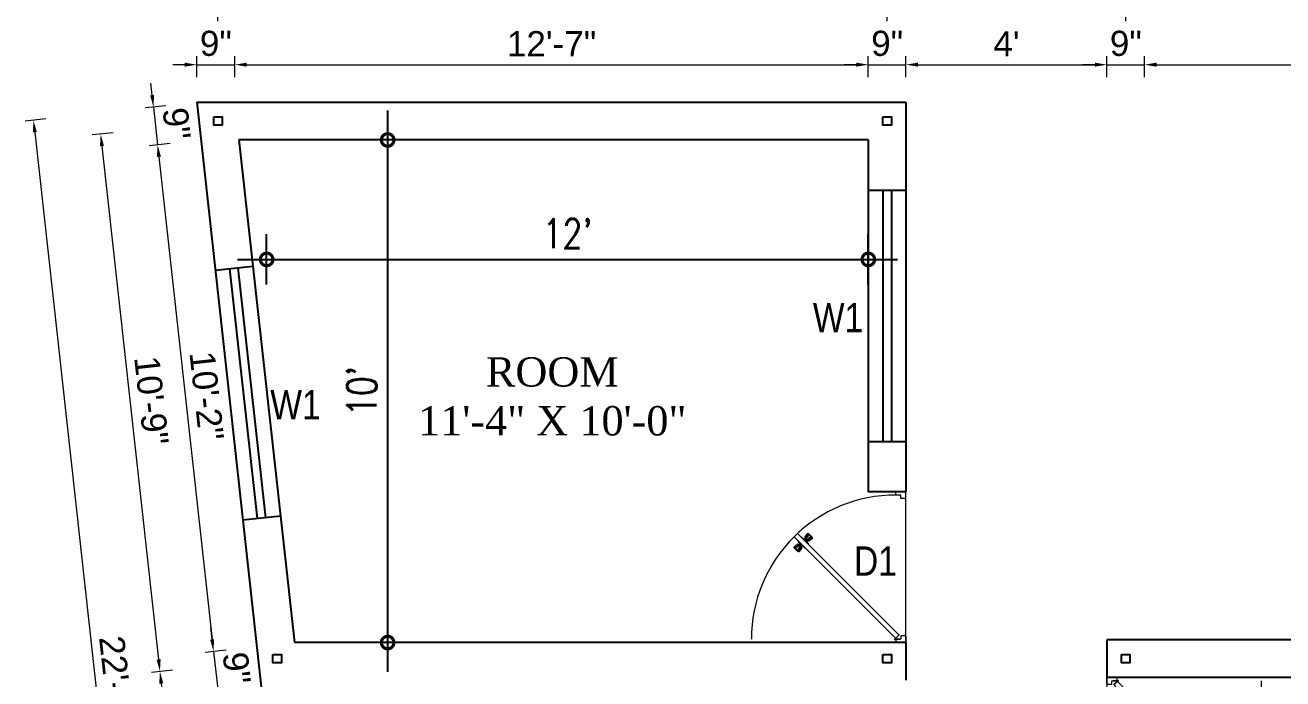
# Model space of a CAD drawing. Header units: inches. Extents: x 392906 to 410488, y -52747 to -40742.
# Drawn here: x 395486.2 to 395786.6, y -50937 to -50780.9 of the extents above; entities that cross this region are included whole.
import ezdxf

# ---------------------------------------------------------------- set-up
doc = ezdxf.new("R2010")
doc.units = ezdxf.units.IN
doc.header["$LTSCALE"] = 2
doc.header["$MEASUREMENT"] = 0
doc.header["$PDMODE"] = 34
doc.layers.get('0').update_dxf_attribs({"linetype": 'CONTINUOUS'})
doc.layers.get('DEFPOINTS').update_dxf_attribs({"color": 141, "linetype": 'CONTINUOUS'})
for name, color, linetype, lineweight in [('DOOR & WIN', 1, 'CONTINUOUS', 25), ('PUERTAS', 7, 'CONTINUOUS', 9), ('steps', 253, 'CONTINUOUS', 20)]:
    doc.layers.add(name, color=color, linetype=linetype, lineweight=lineweight)
doc.styles.add('Lettring Text', font='arial.ttf')
doc.styles.add('ROMANS', font='Romans.shx', dxfattribs={"width": 0.8})
doc.styles.get("Standard").update_dxf_attribs({"font": 'ARIALN.TTF'})
doc.dimstyles.new('8 SCALE', dxfattribs={"dimscale": 0, "dimtxt": 7, "dimasz": 6, "dimexe": 6, "dimexo": 2, "dimgap": 2, "dimtad": 1, "dimdec": 0, "dimzin": 0, "dimdsep": 46, "dimlunit": 4, "dimtxsty": 'ROMANS', "dimblk": 'DOTSMALL', "dimcen": 0, "dimdle": 7, "dimclrd": 8, "dimclre": 8, "dimclrt": 3, "dimadec": 0, "dimazin": 0, "dimtfac": 1, "dimtdec": 0, "dimtofl": 0, "dimtmove": 2, "dimatfit": 3, "dimfxl": 6, "dimfxlon": 1, "dimtolj": 1, "dimtzin": 0, "dimarcsym": 0})
doc.dimstyles.new('Copy of Standard', dxfattribs={"dimtxt": 6, "dimasz": 2.875, "dimexe": 2, "dimexo": 4, "dimgap": 2, "dimtad": 1, "dimdec": 0, "dimrnd": 1, "dimzin": 0, "dimdsep": 46, "dimlunit": 4, "dimtxsty": 'Lettring Text', "dimcen": 0.1, "dimclrd": 7, "dimclre": 7, "dimclrt": 7, "dimazin": 0, "dimtfac": 0.645, "dimtdec": 0, "dimtmove": 1, "dimatfit": 0, "dimfxl": 3, "dimfxlon": 1, "dimtfillclr": 256, "dimtolj": 1, "dimtzin": 0, "dimlwd": -1, "dimlwe": -1, "dimarcsym": 2})

# ---------------------------------------------------------------- blocks, each defined once
blk = doc.blocks.new('3ft')
at = {"layer": 'PUERTAS', "color": 6}
for p, q in [((1.01, 2.52), (25.23, 26.74)), ((26.05, 25.92), (1.77, 1.64)), ((26.05, 25.92), (25.23, 26.74)), ((0, 2.4), (0, 0)), ((0.72, 2.4), (0, 2.4)), ((1.6, 0), (0, 0)), ((0.72, 1.52), (0.72, 2.44)), ((0.8, 1.52), (0.72, 1.52)), ((0.8, 1.52), (0.8, 2.41)), ((0.8, 1.2), (0.8, 1.52)), ((1.6, 1.2), (0.8, 1.2)), ((1.57, 1.84), (0.94, 2.47)), ((1.63, 1.89), (0.97, 2.55)), ((1.63, 1.89), (1.57, 1.84)), ((1.77, 1.64), (1.57, 1.84)), ((1.6, 0), (1.6, 1.2)), ((34.4, 0), (34.4, 1.2)), ((34.4, 1.2), (35.2, 1.2)), ((34.4, 0), (36, 0)), ((35.2, 1.2), (35.2, 2.4)), ((35.2, 2.4), (36, 2.4)), ((36, 0), (36, 2.4))]:
    blk.add_line(p, q, dxfattribs=at)
at = {"layer": 'PUERTAS', "color": 8}
for p, q in [((22.57, 24.94), (21.65, 25.68)), ((22.63, 24.99), (21.69, 25.75)), ((22.74, 25.1), (21.84, 25.9)), ((22.13, 26.28), (21.98, 26.13)), ((22.88, 25.24), (22.01, 26.06)), ((22.13, 26.28), (22.27, 26.42)), ((22.29, 26.41), (22.27, 26.42)), ((23.16, 25.52), (22.34, 26.39)), ((23.3, 25.66), (22.5, 26.56)), ((23.41, 25.77), (22.65, 26.71)), ((22.69, 24.32), (23.02, 24.83)), ((23.46, 25.83), (22.72, 26.75)), ((22.95, 24.96), (22.84, 25.07)), ((22.98, 24.99), (22.86, 25.1)), ((23.03, 25.04), (22.91, 25.15)), ((22.91, 24.53), (23.1, 24.91)), ((23.11, 25.12), (22.99, 25.23)), ((23.13, 24.76), (23.18, 24.99)), ((23.28, 25.3), (23.17, 25.41)), ((23.36, 25.37), (23.25, 25.49)), ((23.31, 24.94), (23.28, 25.08)), ((23.41, 25.43), (23.3, 25.54)), ((23.46, 25.09), (23.32, 25.13)), ((23.44, 25.45), (23.33, 25.56)), ((23.64, 25.27), (23.41, 25.22)), ((23.87, 25.49), (23.49, 25.3)), ((24.08, 25.71), (23.57, 25.38)), ((24.4, 24.15), (24.43, 24.01)), ((24.58, 24.33), (24.52, 24.1)), ((24.8, 24.56), (24.61, 24.18)), ((25.02, 24.77), (24.68, 24.26)), ((24.68, 24.05), (24.79, 23.94)), ((24.73, 24.1), (24.85, 23.99)), ((24.76, 24.13), (24.87, 24.02)), ((25.08, 24.1), (26.02, 23.34)), ((25.14, 24.15), (26.06, 23.41)), ((23.63, 23.38), (24.14, 23.72)), ((23.84, 23.6), (24.22, 23.79)), ((24.07, 23.82), (24.3, 23.88)), ((24.25, 24), (24.39, 23.97)), ((24.25, 23.26), (24.99, 22.34)), ((24.27, 23.64), (24.38, 23.53)), ((24.3, 23.67), (24.41, 23.56)), ((24.3, 23.32), (25.06, 22.38)), ((24.35, 23.72), (24.46, 23.61)), ((24.41, 23.43), (25.2, 22.53)), ((24.43, 23.8), (24.54, 23.69)), ((24.55, 23.57), (25.37, 22.7)), ((24.6, 23.97), (24.72, 23.86)), ((24.83, 23.85), (25.7, 23.03)), ((24.97, 23.99), (25.87, 23.2)), ((25.58, 22.82), (25.43, 22.67)), ((25.58, 22.82), (25.73, 22.97)), ((25.72, 22.98), (25.73, 22.97)), ((0, 0), (36, 0))]:
    blk.add_line(p, q, dxfattribs=at)
at = {"layer": 'PUERTAS', "color": 1}
for p, q in [((21.67, 25.73), (22.17, 26.23)), ((22.49, 24.95), (21.67, 25.61)), ((21.7, 25.82), (22.14, 26.26)), ((21.73, 25.79), (21.7, 25.82)), ((22.58, 26.7), (22.14, 26.26)), ((22.67, 26.73), (22.17, 26.23)), ((22.61, 26.67), (22.58, 26.7)), ((22.6, 24.96), (23.02, 25.38)), ((22.61, 24.25), (22.92, 24.72)), ((22.62, 24.13), (22.61, 24.14)), ((22.7, 25.07), (22.71, 25.06)), ((23.45, 25.91), (22.79, 26.73)), ((22.82, 25.06), (23.08, 25.32)), ((22.94, 24.95), (22.83, 25.07)), ((22.92, 24.72), (22.92, 24.72)), ((22.93, 24.94), (23.19, 25.21)), ((22.93, 24.84), (22.93, 24.83)), ((23.44, 25.81), (23.02, 25.38)), ((23.34, 25.58), (23.08, 25.32)), ((23.46, 25.47), (23.19, 25.21)), ((23.33, 25.7), (23.34, 25.69)), ((23.45, 25.46), (23.33, 25.57)), ((23.57, 25.47), (23.57, 25.47)), ((24.15, 25.79), (23.68, 25.48)), ((23.68, 25.48), (23.68, 25.48)), ((24.27, 25.78), (24.26, 25.79)), ((24.78, 24.15), (24.51, 23.89)), ((25.11, 24.14), (24.69, 23.71)), ((24.77, 24.14), (24.88, 24.03)), ((24.79, 24.38), (24.78, 24.37)), ((24.78, 24.26), (24.78, 24.26)), ((25.1, 24.84), (24.79, 24.38)), ((25.09, 24.96), (25.1, 24.95)), ((25.22, 24.14), (26.03, 23.48)), ((23.44, 23.31), (23.45, 23.3)), ((23.56, 23.3), (24.03, 23.61)), ((24.03, 23.61), (24.03, 23.62)), ((24.14, 23.62), (24.14, 23.62)), ((24.25, 23.62), (24.51, 23.89)), ((24.26, 23.29), (24.69, 23.71)), ((24.26, 23.63), (24.37, 23.52)), ((24.26, 23.18), (24.92, 22.37)), ((24.37, 23.52), (24.63, 23.77)), ((24.37, 23.4), (24.37, 23.4)), ((24.89, 24.03), (24.63, 23.77)), ((25, 24.03), (25, 24.03)), ((25.04, 22.36), (25.54, 22.86)), ((25.1, 22.42), (25.13, 22.39)), ((25.13, 22.39), (25.57, 22.83)), ((26.04, 23.37), (25.54, 22.86)), ((26.01, 23.27), (25.57, 22.83)), ((25.98, 23.3), (26.01, 23.27))]:
    blk.add_line(p, q, dxfattribs=at)
at = {"layer": 'PUERTAS', "color": 2}
for p, q in [((21.99, 26.11), (21.98, 26.13)), ((25.42, 22.68), (25.43, 22.67))]:
    blk.add_line(p, q, dxfattribs=at)
at = {"layer": 'PUERTAS', "color": 6}
for radius in [0.155, 0.0752]:
    blk.add_circle((0.82, 2.56), radius, dxfattribs=at)
blk.add_arc((0.82, 2.56), 34.38, 359.7285, 90.0333, dxfattribs=at)
at = {"layer": 'PUERTAS', "color": 1}
for centre, start, end in [((22.54, 25.01), 231.0764, 315), ((22.67, 24.2), 135, 225), ((22.73, 26.68), 38.9236, 135), ((22.77, 25.12), 225, 315), ((22.99, 24.89), 135, 219.7428), ((22.87, 24.78), 315, 39.7428), ((23.28, 25.63), 315, 45), ((23.39, 25.86), 315, 38.9236), ((23.51, 25.41), 50.2572, 135), ((23.62, 25.53), 230.2572, 315), ((24.2, 25.73), 45, 135), ((24.84, 24.31), 135, 219.7428), ((24.72, 24.21), 315, 39.7428), ((24.94, 23.98), 45, 135), ((25.04, 24.89), 315, 45), ((25.17, 24.08), 51.0764, 135), ((23.51, 23.36), 225, 315), ((24.09, 23.56), 50.2572, 135), ((24.2, 23.68), 230.2572, 315), ((24.32, 23.23), 135, 218.9236), ((24.42, 23.46), 135, 225), ((24.98, 22.42), 218.9236, 315), ((25.98, 23.42), 315, 51.0764)]:
    blk.add_arc(centre, 0.08, start, end, dxfattribs=at)
blk = doc.blocks.new('*U199')
at = {"color": 3, "xscale": -1}
blk.add_blockref('3ft', (42, 0), dxfattribs=at)
blk = doc.blocks.new('*D981')
at = {"layer": 'DEFPOINTS', "color": 0, "ltscale": 0.5, "transparency": 16777216}
for p in [(395527.17, -50799.29), (395517.8, -50809.44), (395528.16, -50808.29)]:
    blk.add_point(p, dxfattribs=at)
at = {"layer": 'steps', "color": 7, "ltscale": 0.5, "transparency": 16777216}
for p, q in [((395516.49, -50797.58), (395516.17, -50794.72)), ((395519.78, -50800.11), (395514.81, -50800.66)), ((395516.8, -50800.44), (395517.8, -50809.44)), ((395520.78, -50809.11), (395515.81, -50809.66)), ((395518.11, -50812.29), (395518.43, -50815.15))]:
    blk.add_line(p, q, dxfattribs=at)
for points in [[(395516.96, -50797.53), (395516.01, -50797.63), (395516.8, -50800.44)], [(395518.59, -50812.24), (395517.63, -50812.35), (395517.8, -50809.44)]]:
    blk.add_solid(points, dxfattribs=at)
at = {"layer": 'steps', "color": 7, "ltscale": 0.5, "transparency": 16777216, "insert": (395522.33, -50804.38), "char_height": 6, "attachment_point": 5, "rotation": 276.296, "style": 'Lettring Text'}
blk.add_mtext('\\A1;9"', dxfattribs=at)
blk = doc.blocks.new('*D982')
at = {"layer": 'DEFPOINTS', "color": 0, "ltscale": 0.5, "transparency": 16777216}
for p in [(395528.16, -50808.29), (395531.14, -50930.42), (395550.46, -50928.29)]:
    blk.add_point(p, dxfattribs=at)
at = {"layer": 'steps', "color": 7, "ltscale": 0.5, "transparency": 16777216}
for p, q in [((395520.78, -50809.11), (395515.81, -50809.66)), ((395518.11, -50812.29), (395530.83, -50927.57)), ((395534.13, -50930.09), (395529.16, -50930.64))]:
    blk.add_line(p, q, dxfattribs=at)
for points in [[(395518.59, -50812.24), (395517.63, -50812.35), (395517.8, -50809.44)], [(395531.3, -50927.51), (395530.35, -50927.62), (395531.14, -50930.42)]]:
    blk.add_solid(points, dxfattribs=at)
at = {"layer": 'steps', "color": 7, "ltscale": 0.5, "transparency": 16777216, "insert": (395529.5, -50869.37), "char_height": 6, "attachment_point": 5, "rotation": 276.296, "style": 'Lettring Text'}
blk.add_mtext('\\A1;10\'-2"', dxfattribs=at)
blk = doc.blocks.new('*D983')
at = {"layer": 'DEFPOINTS', "color": 0, "ltscale": 0.5, "transparency": 16777216}
for p in [(395550.46, -50928.29), (395532.14, -50939.42), (395551.45, -50937.29)]:
    blk.add_point(p, dxfattribs=at)
at = {"layer": 'steps', "color": 7, "ltscale": 0.5, "transparency": 16777216}
for p, q in [((395530.83, -50927.57), (395530.51, -50924.71)), ((395534.13, -50930.09), (395529.16, -50930.64)), ((395531.14, -50930.42), (395532.14, -50939.42)), ((395535.12, -50939.09), (395530.15, -50939.64)), ((395532.45, -50942.28), (395532.77, -50945.14))]:
    blk.add_line(p, q, dxfattribs=at)
for points in [[(395531.3, -50927.51), (395530.35, -50927.62), (395531.14, -50930.42)], [(395532.93, -50942.23), (395531.98, -50942.33), (395532.14, -50939.42)]]:
    blk.add_solid(points, dxfattribs=at)
at = {"layer": 'steps', "color": 7, "ltscale": 0.5, "transparency": 16777216, "insert": (395536.67, -50934.37), "char_height": 6, "attachment_point": 5, "rotation": 276.296, "style": 'Lettring Text'}
blk.add_mtext('\\A1;9"', dxfattribs=at)
blk = doc.blocks.new('*D986')
at = {"layer": 'DEFPOINTS', "color": 0, "ltscale": 0.5, "transparency": 16777216}
for p in [(395532.19, -50803.79), (395546.35, -50932.11), (395518.35, -50935.2)]:
    blk.add_point(p, dxfattribs=at)
at = {"layer": 'steps', "color": 7, "ltscale": 0.5, "transparency": 16777216}
for p, q in [((395507.17, -50806.55), (395502.2, -50807.1)), ((395504.5, -50809.74), (395518.03, -50932.35)), ((395521.33, -50934.87), (395516.36, -50935.42))]:
    blk.add_line(p, q, dxfattribs=at)
for points in [[(395504.98, -50809.69), (395504.03, -50809.79), (395504.19, -50806.88)], [(395518.51, -50932.29), (395517.56, -50932.4), (395518.35, -50935.2)]]:
    blk.add_solid(points, dxfattribs=at)
at = {"layer": 'steps', "color": 7, "ltscale": 0.5, "transparency": 16777216, "insert": (395516.3, -50870.49), "char_height": 6, "attachment_point": 5, "rotation": 276.296, "style": 'Lettring Text'}
blk.add_mtext('\\A1;10\'-9"', dxfattribs=at)
blk = doc.blocks.new('*D987')
at = {"layer": 'DEFPOINTS', "color": 0, "ltscale": 0.5, "transparency": 16777216}
for p in [(395546.35, -50932.11), (395561.33, -51067.88), (395533.33, -51070.97)]:
    blk.add_point(p, dxfattribs=at)
at = {"layer": 'steps', "color": 7, "ltscale": 0.5, "transparency": 16777216}
for p, q in [((395521.33, -50934.87), (395516.36, -50935.42)), ((395518.66, -50938.06), (395533.01, -51068.11)), ((395536.31, -51070.64), (395531.34, -51071.19))]:
    blk.add_line(p, q, dxfattribs=at)
for points in [[(395519.14, -50938.01), (395518.19, -50938.11), (395518.35, -50935.2)], [(395533.49, -51068.06), (395532.54, -51068.17), (395533.33, -51070.97)]]:
    blk.add_solid(points, dxfattribs=at)
at = {"layer": 'steps', "color": 7, "ltscale": 0.5, "transparency": 16777216, "insert": (395530.87, -51002.53), "char_height": 6, "attachment_point": 5, "rotation": 276.296, "style": 'Lettring Text'}
blk.add_mtext('\\A1;11\'-5"', dxfattribs=at)
blk = doc.blocks.new('*D988')
at = {"layer": 'DEFPOINTS', "color": 0, "ltscale": 0.5, "transparency": 16777216}
for p in [(395527.17, -50799.29), (395557.31, -51072.46), (395518.28, -51076.77)]:
    blk.add_point(p, dxfattribs=at)
at = {"layer": 'steps', "color": 7, "ltscale": 0.5, "transparency": 16777216}
for p, q in [((395491.13, -50803.27), (395486.16, -50803.82)), ((395488.46, -50806.46), (395517.97, -51073.91)), ((395521.27, -51076.44), (395516.3, -51076.99))]:
    blk.add_line(p, q, dxfattribs=at)
for points in [[(395488.94, -50806.4), (395487.98, -50806.51), (395488.14, -50803.6)], [(395518.44, -51073.86), (395517.49, -51073.96), (395518.28, -51076.77)]]:
    blk.add_solid(points, dxfattribs=at)
at = {"layer": 'steps', "color": 7, "ltscale": 0.5, "transparency": 16777216, "insert": (395508.2, -50939.63), "char_height": 6, "attachment_point": 5, "rotation": 276.296, "style": 'Lettring Text'}
blk.add_mtext('\\A1;22\'-11"', dxfattribs=at)
blk = doc.blocks.new('*D1000')
at = {"layer": 'DEFPOINTS', "color": 0, "ltscale": 0.5, "transparency": 16777216}
for p in [(395536.22, -50790.32), (395527.17, -50799.29), (395536.22, -50799.29)]:
    blk.add_point(p, dxfattribs=at)
at = {"layer": 'steps', "color": 7, "ltscale": 0.5, "transparency": 16777216}
for p, q in [((395527.17, -50793.32), (395527.17, -50788.32)), ((395536.22, -50793.32), (395536.22, -50788.32)), ((395524.29, -50790.32), (395521.42, -50790.32)), ((395527.17, -50790.32), (395536.22, -50790.32)), ((395539.1, -50790.32), (395541.97, -50790.32))]:
    blk.add_line(p, q, dxfattribs=at)
for points in [[(395524.29, -50789.84), (395524.29, -50790.8), (395527.17, -50790.32)], [(395539.1, -50789.84), (395539.1, -50790.8), (395536.22, -50790.32)]]:
    blk.add_solid(points, dxfattribs=at)
at = {"layer": 'steps', "color": 7, "ltscale": 0.5, "transparency": 16777216, "insert": (395531.7, -50785.26), "char_height": 6, "attachment_point": 5, "style": 'Lettring Text'}
blk.add_mtext('\\A1;9"', dxfattribs=at)
blk = doc.blocks.new('*D1001')
at = {"layer": 'DEFPOINTS', "color": 0, "ltscale": 0.5, "transparency": 16777216}
for p in [(395687.55, -50790.32), (395536.22, -50799.29), (395687.55, -50799.29)]:
    blk.add_point(p, dxfattribs=at)
at = {"layer": 'steps', "color": 7, "ltscale": 0.5, "transparency": 16777216}
for p, q in [((395536.22, -50793.32), (395536.22, -50788.32)), ((395687.55, -50793.32), (395687.55, -50788.32)), ((395539.1, -50790.32), (395684.68, -50790.32))]:
    blk.add_line(p, q, dxfattribs=at)
for points in [[(395539.1, -50789.84), (395539.1, -50790.8), (395536.22, -50790.32)], [(395684.68, -50789.84), (395684.68, -50790.8), (395687.55, -50790.32)]]:
    blk.add_solid(points, dxfattribs=at)
at = {"layer": 'steps', "color": 7, "ltscale": 0.5, "transparency": 16777216, "insert": (395611.89, -50785.31), "char_height": 6, "attachment_point": 5, "style": 'Lettring Text'}
blk.add_mtext('\\A1;12\'-7"', dxfattribs=at)
blk = doc.blocks.new('*D1002')
at = {"layer": 'DEFPOINTS', "color": 0, "ltscale": 0.5, "transparency": 16777216}
for p in [(395696.55, -50790.32), (395687.55, -50799.29), (395696.55, -50799.29)]:
    blk.add_point(p, dxfattribs=at)
at = {"layer": 'steps', "color": 7, "ltscale": 0.5, "transparency": 16777216}
for p, q in [((395687.55, -50793.32), (395687.55, -50788.32)), ((395696.55, -50793.32), (395696.55, -50788.32)), ((395684.68, -50790.32), (395681.8, -50790.32)), ((395687.55, -50790.32), (395696.55, -50790.32)), ((395699.43, -50790.32), (395702.3, -50790.32))]:
    blk.add_line(p, q, dxfattribs=at)
for points in [[(395684.68, -50789.84), (395684.68, -50790.8), (395687.55, -50790.32)], [(395699.43, -50789.84), (395699.43, -50790.8), (395696.55, -50790.32)]]:
    blk.add_solid(points, dxfattribs=at)
at = {"layer": 'steps', "color": 7, "ltscale": 0.5, "transparency": 16777216, "insert": (395692.05, -50785.26), "char_height": 6, "attachment_point": 5, "style": 'Lettring Text'}
blk.add_mtext('\\A1;9"', dxfattribs=at)
blk = doc.blocks.new('*D1003')
at = {"layer": 'DEFPOINTS', "color": 0, "ltscale": 0.5, "transparency": 16777216}
for p in [(395744.55, -50790.32), (395696.55, -50799.29), (395744.55, -50927.61)]:
    blk.add_point(p, dxfattribs=at)
at = {"layer": 'steps', "color": 7, "ltscale": 0.5, "transparency": 16777216}
for p, q in [((395696.55, -50793.32), (395696.55, -50788.32)), ((395744.55, -50793.32), (395744.55, -50788.32)), ((395699.43, -50790.32), (395741.68, -50790.32))]:
    blk.add_line(p, q, dxfattribs=at)
for points in [[(395699.43, -50789.84), (395699.43, -50790.8), (395696.55, -50790.32)], [(395741.68, -50789.84), (395741.68, -50790.8), (395744.55, -50790.32)]]:
    blk.add_solid(points, dxfattribs=at)
at = {"layer": 'steps', "color": 7, "ltscale": 0.5, "transparency": 16777216, "insert": (395720.55, -50785.32), "char_height": 6, "attachment_point": 5, "style": 'Lettring Text'}
blk.add_mtext("\\A1;4'", dxfattribs=at)
blk = doc.blocks.new('*D1004')
at = {"layer": 'DEFPOINTS', "color": 0, "ltscale": 0.5, "transparency": 16777216}
for p in [(395753.55, -50790.32), (395744.55, -50927.61), (395753.55, -50927.61)]:
    blk.add_point(p, dxfattribs=at)
at = {"layer": 'steps', "color": 7, "ltscale": 0.5, "transparency": 16777216}
for p, q in [((395744.55, -50793.32), (395744.55, -50788.32)), ((395753.55, -50793.32), (395753.55, -50788.32)), ((395741.68, -50790.32), (395738.8, -50790.32)), ((395744.55, -50790.32), (395753.55, -50790.32)), ((395756.43, -50790.32), (395759.3, -50790.32))]:
    blk.add_line(p, q, dxfattribs=at)
for points in [[(395741.68, -50789.84), (395741.68, -50790.8), (395744.55, -50790.32)], [(395756.43, -50789.84), (395756.43, -50790.8), (395753.55, -50790.32)]]:
    blk.add_solid(points, dxfattribs=at)
at = {"layer": 'steps', "color": 7, "ltscale": 0.5, "transparency": 16777216, "insert": (395749.05, -50785.26), "char_height": 6, "attachment_point": 5, "style": 'Lettring Text'}
blk.add_mtext('\\A1;9"', dxfattribs=at)
blk = doc.blocks.new('*D1005')
at = {"layer": 'DEFPOINTS', "color": 0, "ltscale": 0.5, "transparency": 16777216}
for p in [(395909.55, -50790.32), (395753.55, -50927.61), (395909.55, -50927.61)]:
    blk.add_point(p, dxfattribs=at)
at = {"layer": 'steps', "color": 7, "ltscale": 0.5, "transparency": 16777216}
for p, q in [((395753.55, -50793.32), (395753.55, -50788.32)), ((395909.55, -50793.32), (395909.55, -50788.32)), ((395756.43, -50790.32), (395906.68, -50790.32))]:
    blk.add_line(p, q, dxfattribs=at)
for points in [[(395756.43, -50789.84), (395756.43, -50790.8), (395753.55, -50790.32)], [(395906.68, -50789.84), (395906.68, -50790.8), (395909.55, -50790.32)]]:
    blk.add_solid(points, dxfattribs=at)
at = {"layer": 'steps', "color": 7, "ltscale": 0.5, "transparency": 16777216, "insert": (395831.55, -50785.26), "char_height": 6, "attachment_point": 5, "style": 'Lettring Text'}
blk.add_mtext("\\A1;13'", dxfattribs=at)
blk = doc.blocks.new('*D1007')
at = {"layer": 'DEFPOINTS', "color": 0, "ltscale": 0.5, "transparency": 16777216}
for p in [(395692.05, -50776.9), (395532.19, -50803.79), (395692.05, -50803.79)]:
    blk.add_point(p, dxfattribs=at)
at = {"layer": 'steps', "color": 7, "ltscale": 0.5, "transparency": 16777216}
for p, q in [((395532.19, -50779.9), (395532.19, -50774.9)), ((395535.07, -50776.9), (395689.18, -50776.9)), ((395692.05, -50779.9), (395692.05, -50774.9))]:
    blk.add_line(p, q, dxfattribs=at)
for points in [[(395535.07, -50776.42), (395535.07, -50777.38), (395532.19, -50776.9)], [(395689.18, -50776.42), (395689.18, -50777.38), (395692.05, -50776.9)]]:
    blk.add_solid(points, dxfattribs=at)
at = {"layer": 'steps', "color": 7, "ltscale": 0.5, "transparency": 16777216, "insert": (395612.12, -50771.83), "char_height": 6, "attachment_point": 5, "style": 'Lettring Text'}
blk.add_mtext('\\A1;13\'-4"', dxfattribs=at)
blk = doc.blocks.new('*D1008')
at = {"layer": 'DEFPOINTS', "color": 0, "ltscale": 0.5, "transparency": 16777216}
for p in [(395749.05, -50776.9), (395692.05, -50803.79), (395749.05, -50932.11)]:
    blk.add_point(p, dxfattribs=at)
at = {"layer": 'steps', "color": 7, "ltscale": 0.5, "transparency": 16777216}
for p, q in [((395692.05, -50779.9), (395692.05, -50774.9)), ((395694.93, -50776.9), (395746.18, -50776.9)), ((395749.05, -50779.9), (395749.05, -50774.9))]:
    blk.add_line(p, q, dxfattribs=at)
for points in [[(395694.93, -50776.42), (395694.93, -50777.38), (395692.05, -50776.9)], [(395746.18, -50776.42), (395746.18, -50777.38), (395749.05, -50776.9)]]:
    blk.add_solid(points, dxfattribs=at)
at = {"layer": 'steps', "color": 7, "ltscale": 0.5, "transparency": 16777216, "insert": (395720.55, -50771.83), "char_height": 6, "attachment_point": 5, "style": 'Lettring Text'}
blk.add_mtext('\\A1;4\'-9"', dxfattribs=at)
blk = doc.blocks.new('*D1009')
at = {"layer": 'DEFPOINTS', "color": 0, "ltscale": 0.5, "transparency": 16777216}
for p in [(395914.05, -50776.9), (395749.05, -50932.11), (395914.05, -50932.11)]:
    blk.add_point(p, dxfattribs=at)
at = {"layer": 'steps', "color": 7, "ltscale": 0.5, "transparency": 16777216}
for p, q in [((395749.05, -50779.9), (395749.05, -50774.9)), ((395751.93, -50776.9), (395911.18, -50776.9)), ((395914.05, -50779.9), (395914.05, -50774.9))]:
    blk.add_line(p, q, dxfattribs=at)
for points in [[(395751.93, -50776.42), (395751.93, -50777.38), (395749.05, -50776.9)], [(395911.18, -50776.42), (395911.18, -50777.38), (395914.05, -50776.9)]]:
    blk.add_solid(points, dxfattribs=at)
at = {"layer": 'steps', "color": 7, "ltscale": 0.5, "transparency": 16777216, "insert": (395831.55, -50771.83), "char_height": 6, "attachment_point": 5, "style": 'Lettring Text'}
blk.add_mtext('\\A1;13\'-9"', dxfattribs=at)
blk = doc.blocks.new('*D1010')
at = {"layer": 'DEFPOINTS', "color": 0, "ltscale": 0.5, "transparency": 16777216}
for p in [(395696.55, -50765.05), (395527.17, -50799.29), (395696.55, -50799.29)]:
    blk.add_point(p, dxfattribs=at)
at = {"layer": 'steps', "color": 7, "ltscale": 0.5, "transparency": 16777216}
for p, q in [((395527.17, -50768.05), (395527.17, -50763.05)), ((395530.04, -50765.05), (395693.68, -50765.05)), ((395696.55, -50768.05), (395696.55, -50763.05))]:
    blk.add_line(p, q, dxfattribs=at)
for points in [[(395530.04, -50764.57), (395530.04, -50765.53), (395527.17, -50765.05)], [(395693.68, -50764.57), (395693.68, -50765.53), (395696.55, -50765.05)]]:
    blk.add_solid(points, dxfattribs=at)
at = {"layer": 'steps', "color": 7, "ltscale": 0.5, "transparency": 16777216, "insert": (395611.86, -50760.04), "char_height": 6, "attachment_point": 5, "style": 'Lettring Text'}
blk.add_mtext('\\A1;14\'-1"', dxfattribs=at)
blk = doc.blocks.new('*D1011')
at = {"layer": 'DEFPOINTS', "color": 0, "ltscale": 0.5, "transparency": 16777216}
for p in [(395918.55, -50765.05), (395696.55, -50799.29), (395918.55, -50927.61)]:
    blk.add_point(p, dxfattribs=at)
at = {"layer": 'steps', "color": 7, "ltscale": 0.5, "transparency": 16777216}
for p, q in [((395696.55, -50768.05), (395696.55, -50763.05)), ((395699.43, -50765.05), (395915.68, -50765.05)), ((395918.55, -50768.05), (395918.55, -50763.05))]:
    blk.add_line(p, q, dxfattribs=at)
for points in [[(395699.43, -50764.57), (395699.43, -50765.53), (395696.55, -50765.05)], [(395915.68, -50764.57), (395915.68, -50765.53), (395918.55, -50765.05)]]:
    blk.add_solid(points, dxfattribs=at)
at = {"layer": 'steps', "color": 7, "ltscale": 0.5, "transparency": 16777216, "insert": (395807.55, -50759.99), "char_height": 6, "attachment_point": 5, "style": 'Lettring Text'}
blk.add_mtext('\\A1;18\'-6"', dxfattribs=at)
blk = doc.blocks.new('*D1015')
at = {"layer": 'DEFPOINTS', "color": 0, "ltscale": 0.5, "transparency": 16777216}
for p in [(395696.55, -50808.29), (395928.88, -50808.29), (395918.55, -50927.61)]:
    blk.add_point(p, dxfattribs=at)
at = {"layer": 'steps', "color": 7, "ltscale": 0.5, "transparency": 16777216}
for p, q in [((395925.88, -50808.29), (395930.88, -50808.29)), ((395928.88, -50924.74), (395928.88, -50811.17)), ((395925.88, -50927.61), (395930.88, -50927.61))]:
    blk.add_line(p, q, dxfattribs=at)
for points in [[(395928.4, -50811.17), (395929.36, -50811.17), (395928.88, -50808.29)], [(395928.4, -50924.74), (395929.36, -50924.74), (395928.88, -50927.61)]]:
    blk.add_solid(points, dxfattribs=at)
at = {"layer": 'steps', "color": 7, "ltscale": 0.5, "transparency": 16777216, "insert": (395923.82, -50867.95), "char_height": 6, "attachment_point": 5, "rotation": 90, "style": 'Lettring Text'}
blk.add_mtext('\\A1;9\'-11"', dxfattribs=at)
blk = doc.blocks.new('*D1016')
at = {"layer": 'DEFPOINTS', "color": 0, "ltscale": 0.5, "transparency": 16777216}
for p in [(395696.55, -50799.29), (395928.88, -50799.29), (395696.55, -50808.29)]:
    blk.add_point(p, dxfattribs=at)
at = {"layer": 'steps', "color": 7, "ltscale": 0.5, "transparency": 16777216}
for p, q in [((395928.88, -50796.42), (395928.88, -50793.54)), ((395925.88, -50799.29), (395930.88, -50799.29)), ((395928.88, -50808.29), (395928.88, -50799.29)), ((395925.88, -50808.29), (395930.88, -50808.29)), ((395928.88, -50811.17), (395928.88, -50814.04))]:
    blk.add_line(p, q, dxfattribs=at)
for points in [[(395928.4, -50796.42), (395929.36, -50796.42), (395928.88, -50799.29)], [(395928.4, -50811.17), (395929.36, -50811.17), (395928.88, -50808.29)]]:
    blk.add_solid(points, dxfattribs=at)
at = {"layer": 'steps', "color": 7, "ltscale": 0.5, "transparency": 16777216, "insert": (395923.82, -50803.79), "char_height": 6, "attachment_point": 5, "rotation": 90, "style": 'Lettring Text'}
blk.add_mtext('\\A1;9"', dxfattribs=at)
blk = doc.blocks.new('*D1018')
at = {"layer": 'DEFPOINTS', "color": 0, "ltscale": 0.5, "transparency": 16777216}
for p in [(395692.05, -50803.79), (395940.61, -50803.79), (395914.05, -50932.11)]:
    blk.add_point(p, dxfattribs=at)
at = {"layer": 'steps', "color": 7, "ltscale": 0.5, "transparency": 16777216}
for p, q in [((395937.61, -50803.79), (395942.61, -50803.79)), ((395940.61, -50929.24), (395940.61, -50806.67)), ((395937.61, -50932.11), (395942.61, -50932.11))]:
    blk.add_line(p, q, dxfattribs=at)
for points in [[(395940.13, -50806.67), (395941.09, -50806.67), (395940.61, -50803.79)], [(395940.13, -50929.24), (395941.09, -50929.24), (395940.61, -50932.11)]]:
    blk.add_solid(points, dxfattribs=at)
at = {"layer": 'steps', "color": 7, "ltscale": 0.5, "transparency": 16777216, "insert": (395935.55, -50867.95), "char_height": 6, "attachment_point": 5, "rotation": 90, "style": 'Lettring Text'}
blk.add_mtext('\\A1;10\'-8"', dxfattribs=at)
blk = doc.blocks.new('*D1020')
at = {"layer": 'DEFPOINTS', "color": 0, "ltscale": 0.5, "transparency": 16777216}
for p in [(395696.55, -50799.29), (395952.06, -50799.29), (395918.55, -50927.61)]:
    blk.add_point(p, dxfattribs=at)
at = {"layer": 'steps', "color": 7, "ltscale": 0.5, "transparency": 16777216}
for p, q in [((395949.06, -50799.29), (395954.06, -50799.29)), ((395952.06, -50924.74), (395952.06, -50802.17)), ((395949.06, -50927.61), (395954.06, -50927.61))]:
    blk.add_line(p, q, dxfattribs=at)
for points in [[(395951.58, -50802.17), (395952.54, -50802.17), (395952.06, -50799.29)], [(395951.58, -50924.74), (395952.54, -50924.74), (395952.06, -50927.61)]]:
    blk.add_solid(points, dxfattribs=at)
at = {"layer": 'steps', "color": 7, "ltscale": 0.5, "transparency": 16777216, "insert": (395946.99, -50863.45), "char_height": 6, "attachment_point": 5, "rotation": 90, "style": 'Lettring Text'}
blk.add_mtext('\\A1;10\'-8"', dxfattribs=at)
blk = doc.blocks.new('_DOTSMALL')
at = {"color": 0, "linetype": 'ByBlock', "const_width": 0.5}
blk.add_lwpolyline([(-0.0625, 0, 1), (0.0625, 0, 1)], format="xyb", close=True, dxfattribs=at)
blk = doc.blocks.new('*D1042')
at = {"color": 8, "lineweight": -2, "ltscale": 0.5, "transparency": 16777216}
for p, q in [((395572.74, -50801.29), (395572.74, -50935.29)), ((395578.74, -50808.29), (395566.74, -50808.29)), ((395578.74, -50928.29), (395566.74, -50928.29))]:
    blk.add_line(p, q, dxfattribs=at)
at = {"layer": 'DEFPOINTS', "color": 0, "ltscale": 0.5, "transparency": 16777216}
for p in [(395612.38, -50808.29), (395572.74, -50928.29), (395612.38, -50928.29)]:
    blk.add_point(p, dxfattribs=at)
at = {"color": 8, "lineweight": -2, "ltscale": 0.5, "transparency": 16777216, "xscale": 6, "yscale": 6, "zscale": 6}
for p, rotation in [((395572.74, -50808.29), 90), ((395572.74, -50928.29), 270)]:
    blk.add_blockref('_DOTSMALL', p, dxfattribs=dict(at, rotation=rotation))
at = {"color": 3, "ltscale": 0.5, "transparency": 16777216, "insert": (395566.57, -50868.29), "char_height": 7, "attachment_point": 5, "rotation": 90, "style": 'ROMANS'}
blk.add_mtext("\\A1;10'", dxfattribs=at)
blk = doc.blocks.new('*D1043')
at = {"color": 8, "lineweight": -2, "ltscale": 0.5, "transparency": 16777216}
for p, q in [((395543.84, -50842.81), (395543.84, -50830.81)), ((395687.55, -50842.81), (395687.55, -50830.81)), ((395536.84, -50836.81), (395694.55, -50836.81))]:
    blk.add_line(p, q, dxfattribs=at)
at = {"layer": 'DEFPOINTS', "color": 0, "ltscale": 0.5, "transparency": 16777216}
for p in [(395687.55, -50836.81), (395543.84, -50868.29), (395687.55, -50868.29)]:
    blk.add_point(p, dxfattribs=at)
at = {"color": 8, "lineweight": -2, "ltscale": 0.5, "transparency": 16777216, "xscale": 6, "yscale": 6, "zscale": 6, "rotation": 180}
blk.add_blockref('_DOTSMALL', (395543.84, -50836.81), dxfattribs=at)
at = {"color": 8, "lineweight": -2, "ltscale": 0.5, "transparency": 16777216, "xscale": 6, "yscale": 6, "zscale": 6}
blk.add_blockref('_DOTSMALL', (395687.55, -50836.81), dxfattribs=at)
at = {"color": 3, "ltscale": 0.5, "transparency": 16777216, "insert": (395615.69, -50830.65), "char_height": 7, "attachment_point": 5, "style": 'ROMANS'}
blk.add_mtext("\\A1;12'", dxfattribs=at)

msp = doc.modelspace()

# ---------------------------------------------------------------- linework, layer by layer
at = {"ltscale": 0.5}
for p, q in [((395527.17, -50799.29), (395552.37, -51027.7)), ((395527.17, -50799.29), (395696.55, -50799.29)), ((395696.55, -50799.29), (395696.55, -50892.29)), ((395687.55, -50808.29), (395537.22, -50808.29)), ((395537.22, -50808.29), (395550.46, -50928.29)), ((395687.55, -50808.29), (395687.55, -50892.29)), ((395687.55, -50820.29), (395696.55, -50820.29)), ((395691.05, -50820.29), (395691.05, -50880.29)), ((395693.05, -50820.29), (395693.05, -50880.29)), ((395540.55, -50838.47), (395531.6, -50839.46)), ((395541.66, -50898.71), (395535.08, -50839.08)), ((395543.65, -50898.5), (395537.07, -50838.86)), ((395687.55, -50880.29), (395696.55, -50880.29)), ((395696.55, -50892.29), (395687.55, -50892.29)), ((395547.13, -50898.11), (395538.18, -50899.1)), ((395918.55, -50927.61), (395744.55, -50927.61)), ((395744.55, -50927.61), (395744.55, -50936.61)), ((395696.55, -50928.29), (395550.46, -50928.29)), ((395696.55, -50928.29), (395696.55, -50937.29)), ((395909.55, -50936.61), (395744.55, -50936.61))]:
    msp.add_line(p, q, dxfattribs=at)
for points in [[(395531.19, -50802.79), (395533.19, -50802.79), (395533.19, -50804.79), (395531.19, -50804.79)], [(395691.05, -50802.79), (395693.05, -50802.79), (395693.05, -50804.79), (395691.05, -50804.79)], [(395545.35, -50931.11), (395547.35, -50931.11), (395547.35, -50933.11), (395545.35, -50933.11)], [(395691.05, -50931.11), (395693.05, -50931.11), (395693.05, -50933.11), (395691.05, -50933.11)], [(395748.05, -50931.11), (395750.05, -50931.11), (395750.05, -50933.11), (395748.05, -50933.11)]]:
    msp.add_lwpolyline(points, close=True, dxfattribs=at)

# ---------------------------------------------------------------- block references
at = {"layer": 'DOOR & WIN', "xscale": -1}
for p, rotation in [((395696.55, -50886.29), 90), ((395744.55, -50978.61), 270)]:
    msp.add_blockref('*U199', p, dxfattribs=dict(at, rotation=rotation))

# ---------------------------------------------------------------- texts
at = {"layer": 'steps', "color": 7, "ltscale": 0.3, "char_height": 7}
for s, insert, width, attachment_point in [('W1', (395680.32, -50854.22), 18.6213, 8), ('{\\fTimes New Roman|b0|i0|c0|p18;ROOM\\P11\'-4" X 10\'-0"}', (395612.07, -50860.17), 67.6616, 2), ('W1', (395550.72, -50875.03), 18.6213, 8)]:
    msp.add_mtext(s, dxfattribs=dict(at, insert=insert, width=width, attachment_point=attachment_point))
at = {"layer": 'steps', "color": 7, "ltscale": 0.3, "insert": (395689.25, -50912.33), "char_height": 7, "attachment_point": 8}
msp.add_mtext_dynamic_manual_height_columns('{\\W1;D1}', width=18.6213, gutter_width=40, heights=[0], dxfattribs=at)

# ---------------------------------------------------------------- dimensions: what is measured, and where the dimension line sits
at = {"ltscale": 0.5}
dim = msp.add_linear_dim(base=(395572.74, -50928.29), p1=(395612.38, -50808.29), p2=(395612.38, -50928.29), angle=90, dimstyle='8 SCALE', override={"dimscale": 1}, dxfattribs=at)
dim.commit()
dim.dimension.update_dxf_attribs({"geometry": '*D1042', "text_midpoint": (395566.57, -50868.29)})
dim = msp.add_linear_dim(base=(395687.55, -50836.81), p1=(395543.84, -50868.29), p2=(395687.55, -50868.29), dimstyle='8 SCALE', override={"dimscale": 1}, dxfattribs=at)
dim.commit()
dim.dimension.update_dxf_attribs({"geometry": '*D1043', "text_midpoint": (395615.69, -50830.65)})
at = {"layer": 'steps', "ltscale": 0.5}
for base, p1, p2, picture, middle in [((395696.55, -50765.05), (395527.17, -50799.29), (395696.55, -50799.29), '*D1010', (395611.86, -50760.04)), ((395918.55, -50765.05), (395696.55, -50799.29), (395918.55, -50927.61), '*D1011', (395807.55, -50759.99)), ((395692.05, -50776.9), (395532.19, -50803.79), (395692.05, -50803.79), '*D1007', (395612.12, -50771.83)), ((395749.05, -50776.9), (395692.05, -50803.79), (395749.05, -50932.11), '*D1008', (395720.55, -50771.83)), ((395914.05, -50776.9), (395749.05, -50932.11), (395914.05, -50932.11), '*D1009', (395831.55, -50771.83)), ((395687.55, -50790.32), (395536.22, -50799.29), (395687.55, -50799.29), '*D1001', (395611.89, -50785.31)), ((395744.55, -50790.32), (395696.55, -50799.29), (395744.55, -50927.61), '*D1003', (395720.55, -50785.32)), ((395909.55, -50790.32), (395753.55, -50927.61), (395909.55, -50927.61), '*D1005', (395831.55, -50785.26))]:
    dim = msp.add_linear_dim(base=base, p1=p1, p2=p2, dimstyle='Copy of Standard', dxfattribs=at)
    dim.commit()
    dim.dimension.update_dxf_attribs({"geometry": picture, "text_midpoint": middle})
for base, p1, p2, picture, middle in [((395536.22, -50790.32), (395527.17, -50799.29), (395536.22, -50799.29), '*D1000', (395531.7, -50790.32)), ((395696.55, -50790.32), (395687.55, -50799.29), (395696.55, -50799.29), '*D1002', (395692.05, -50790.32)), ((395753.55, -50790.32), (395744.55, -50927.61), (395753.55, -50927.61), '*D1004', (395749.05, -50790.32))]:
    dim = msp.add_linear_dim(base=base, p1=p1, p2=p2, dimstyle='Copy of Standard', dxfattribs=at)
    dim.commit()
    dim.dimension.update_dxf_attribs({"geometry": picture, "text_midpoint": middle, "dimtype": 160})
for base, p1, p2, angle, picture, middle, dimtype in [((395517.8, -50809.44), (395527.17, -50799.29), (395528.16, -50808.29), 276.296, '*D981', (395517.3, -50804.94), 161), ((395928.88, -50799.29), (395696.55, -50808.29), (395696.55, -50799.29), 90, '*D1016', (395928.88, -50803.79), 160), ((395532.14, -50939.42), (395550.46, -50928.29), (395551.45, -50937.29), 96.296, '*D983', (395531.64, -50934.92), 160)]:
    dim = msp.add_linear_dim(base=base, p1=p1, p2=p2, angle=angle, dimstyle='Copy of Standard', dxfattribs=at)
    dim.commit()
    dim.dimension.update_dxf_attribs({"geometry": picture, "text_midpoint": middle, "dimtype": dimtype})
for p1, p2, distance, picture, middle in [((395527.17, -50799.29), (395557.31, -51072.46), -39.26, '*D988', (395508.2, -50939.63)), ((395532.19, -50803.79), (395546.35, -50932.11), -28.17, '*D986', (395516.3, -50870.49))]:
    dim = msp.add_aligned_dim(p1=p1, p2=p2, distance=distance, dimstyle='Copy of Standard', dxfattribs=at)
    dim.commit()
    dim.dimension.update_dxf_attribs({"geometry": picture, "text_midpoint": middle})
for base, p1, p2, angle, picture, middle in [((395952.06, -50799.29), (395918.55, -50927.61), (395696.55, -50799.29), 90, '*D1020', (395946.99, -50863.45)), ((395940.61, -50803.79), (395914.05, -50932.11), (395692.05, -50803.79), 90, '*D1018', (395935.55, -50867.95)), ((395531.14, -50930.42), (395528.16, -50808.29), (395550.46, -50928.29), 96.296, '*D982', (395529.5, -50869.37)), ((395928.88, -50808.29), (395918.55, -50927.61), (395696.55, -50808.29), 90, '*D1015', (395923.82, -50867.95)), ((395533.33, -51070.97), (395546.35, -50932.11), (395561.33, -51067.88), 96.296, '*D987', (395530.87, -51002.53))]:
    dim = msp.add_linear_dim(base=base, p1=p1, p2=p2, angle=angle, dimstyle='Copy of Standard', dxfattribs=at)
    dim.commit()
    dim.dimension.update_dxf_attribs({"geometry": picture, "text_midpoint": middle})

doc.saveas('drawing.dxf')
